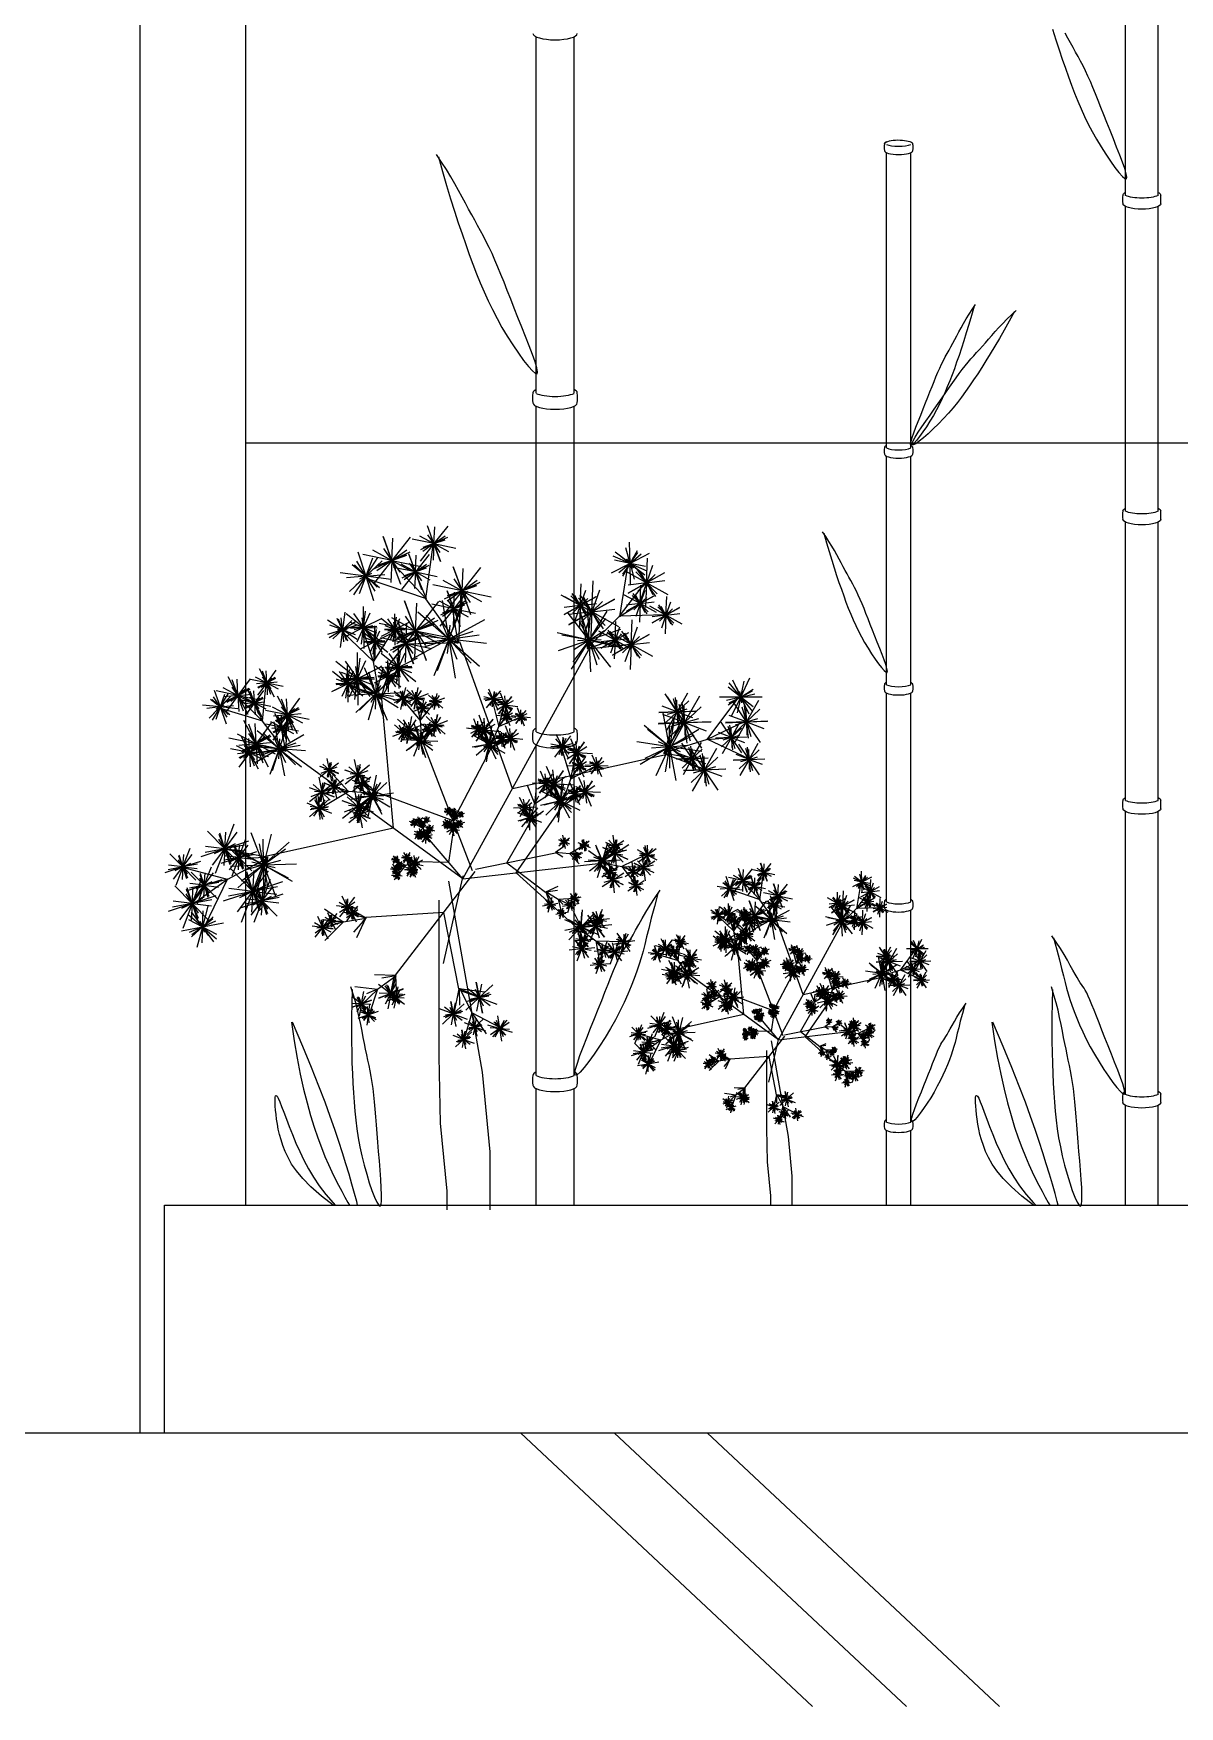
# Model space of a CAD drawing. Header units: millimetres. Extents: x 1962 to 16777, y 1865 to 11386.
# Drawn here: x 5031 to 6442, y 5076 to 7136 of the extents above; entities that cross this region are included whole.
import ezdxf

# ---------------------------------------------------------------- set-up
doc = ezdxf.new("R2010")
doc.units = ezdxf.units.MM
for name, color, linetype in [('ele', 7, 'Continuous'), ('HA', 8, 'Continuous'), ('HATCH', 8, 'Continuous')]:
    doc.layers.add(name, color=color, linetype=linetype)

# ---------------------------------------------------------------- blocks, each defined once
blk = doc.blocks.new('3DLF-PT')
at = {"color": 94, "extrusion": (1, 0, 0)}
for p, q in [((0, 0), (-13, 40.1, -21.1)), ((0, 0), (13, 40.1, 21.1)), ((0, 0), (-34.1, 24.8, 21.1)), ((0, 0), (34.1, 24.8, -21.1)), ((0, 0), (-34.1, -24.8, 21.1)), ((0, 0), (-13, -40.1, -21.1)), ((0, 0, 47.1), (0, 0)), ((0, 0), (34.1, -24.8, -21.1)), ((0, 0), (13, -40.1, 21.1)), ((0, 0), (0, 0, -47.1))]:
    blk.add_line(p, q, dxfattribs=at)
at = {"color": 94, "extrusion": (-0.258819, -0.965926, -1.7751e-16)}
for p, q in [((-42.1, 0, -21.1), (0, 0)), ((0, 0), (42.2, 0, 21.1))]:
    blk.add_line(p, q, dxfattribs=at)
blk = doc.blocks.new('3DLFS-PT')
at = {"xscale": 0.027777777777778, "yscale": 0.027777777777778, "zscale": 0.027777777777778}
blk.add_blockref('3DLF-PT', (0, 0), dxfattribs=at)
at = {"extrusion": (-0.594526, -0.148632, 0.79022), "xscale": 0.0208333333333335, "yscale": 0.0208333333333335, "zscale": 0.0208333333333335, "rotation": 200.2679952148927}
blk.add_blockref('3DLF-PT', (0, 0), dxfattribs=at)
blk = doc.blocks.new('3DLFS2-PT')
at = {"color": 33, "extrusion": (0, 1, -1.83772e-16)}
for p, q in [((9.37, 2.29, -0.15), (14.26, 10.54, -1.56)), ((0.08, -0.18, -0.06), (5.24, 7.08, -9.24)), ((0.06, -0.33, -0.04), (4.42, 3.68, -1.12)), ((9.36, 2.3, -0.17), (18.25, 3.65, -6.35)), ((0.08, -0.43, -0.06), (9.36, 2.29, -0.15)), ((0.09, -0.3, -0.08), (7.3, -3.52, -6))]:
    blk.add_line(p, q, dxfattribs=at)
at = {"color": 33, "extrusion": (0.681508, 0.548053, -0.484958)}
for p, q in [((9.26, 2.32, -0.01), (13.68, 4.79, 5.81)), ((0.01, -0.2, 0.09), (7.15, -6.17, 5.16))]:
    blk.add_line(p, q, dxfattribs=at)
at = {"color": 33, "extrusion": (0.818019, 0.551114, 0.164675)}
blk.add_line((9.27, 2.37, -0.17), (19.81, -1.38, 1.33), dxfattribs=at)
at = {"color": 33, "extrusion": (0.653029, 0.598009, -0.464692)}
blk.add_line((0.08, -0.31, 0.06), (1.81, -0.85, 8.45), dxfattribs=at)
at = {"extrusion": (0, 1, -1.83772e-16), "rotation": 215.4354665331747}
for p, xscale, yscale, zscale in [((-14.26, -1.56, 10.79), 3, 3, 3), ((-5.24, -9.24, 7.33), 4, 4, 4), ((-4.42, -1.12, 3.93), 3, 3, 3), ((-13.76, 5.75, 4.86), 3, 3, 3), ((-18.25, -6.35, 3.9), 4, 4, 4), ((-7.3, -6, -3.27), 5, 5, 5), ((-7.3, 5.06, -6.05), 3.5, 3.5, 3.5)]:
    blk.add_blockref('3DLFS-PT', p, dxfattribs=dict(at, xscale=xscale, yscale=yscale, zscale=zscale))
at = {"extrusion": (0.653029, 0.598009, -0.464692), "xscale": 6, "yscale": 6, "zscale": 6, "rotation": 203.0517037809016}
blk.add_blockref('3DLFS-PT', (-1.84, 7.83, -3.25), dxfattribs=at)
at = {"extrusion": (0.818019, 0.551114, 0.164675), "xscale": 3.5, "yscale": 3.5, "zscale": 3.5, "rotation": 173.6692506792642}
blk.add_blockref('3DLFS-PT', (-12.21, -1.27, 16.1), dxfattribs=at)
blk = doc.blocks.new('3DBR-PT')
at = {"color": 33}
for p, q in [((21.75, -0.04, 7.1), (43.53, 24.69, 19.68)), ((0, 0, -0.5), (55.26, -0.09, 18.82)), ((21.75, -0.04, 7.1), (43.53, -24.76, 19.68))]:
    blk.add_line(p, q, dxfattribs=at)
at = {"rotation": 27.21965119293506}
blk.add_blockref('3DLFS2-PT', (43.53, 24.69, 19.68), dxfattribs=at)
blk.add_blockref('3DLFS2-PT', (55.26, -0.09, 18.82))
at = {"xscale": 1.2, "yscale": 1.2, "zscale": 1.2, "rotation": 279.3470071583325}
blk.add_blockref('3DLFS2-PT', (43.53, -24.76, 19.68), dxfattribs=at)
blk = doc.blocks.new('3DBR2-PT')
at = {"color": 33}
for p, q in [((10.88, -0.02, 3.55), (21.76, 12.34, 9.84)), ((0, 0, -0.25), (27.63, -0.05, 9.41)), ((10.88, -0.02, 3.55), (21.76, -12.38, 9.84))]:
    blk.add_line(p, q, dxfattribs=at)
for p, xscale, yscale, zscale, rotation in [((21.76, 12.34, 9.84), 0.5, 0.5, 0.5, 27.21965119293506), ((21.76, -12.38, 9.84), 0.6, 0.6, 0.6, 279.3470071583325)]:
    blk.add_blockref('3DLFS2-PT', p, dxfattribs=dict(xscale=xscale, yscale=yscale, zscale=zscale, rotation=rotation))
at = {"xscale": 0.5, "yscale": 0.5, "zscale": 0.5}
blk.add_blockref('3DLFS2-PT', (27.63, -0.05, 9.41), dxfattribs=at)

msp = doc.modelspace()

# ---------------------------------------------------------------- hatches: boundary and pattern name
at = {"layer": 'ele'}
h = msp.add_hatch(dxfattribs=at)
h.set_pattern_fill('LINE', color=9, scale=2500, angle=90, style=0)
h.set_pattern_definition([(90, (512974.33, -1261.98), (312.5, 2e-14), [])])
h.paths.add_polyline_path([(3692, 9763.2), (5292, 9763.2), (5292, 5693.2), (5192, 5693.2), (5192, 5413.2), (3912, 5413.2), (3912, 5863.2), (3692, 5863.2), (3692, 6703.2)])

# ---------------------------------------------------------------- linework, layer by layer
at = {"color": 33}
for p, q in [((6375.6, 6936.3), (6375.6, 7421.1)), ((6415.6, 6936.3), (6415.6, 7421.1)), ((5649.7, 6692.8), (5649.7, 7131.8)), ((5696.5, 6692.8), (5696.5, 7131.8)), ((6081.1, 6625.5), (6081.1, 6989.1)), ((6111.1, 6625.5), (6111.1, 6989.1)), ((6375.6, 6547.6), (6375.6, 6922.8)), ((6415.6, 6547.6), (6415.6, 6922.8)), ((5649.7, 6275.9), (5649.7, 6677)), ((5696.5, 6275.9), (5696.5, 6677)), ((6081.1, 6334), (6081.1, 6615.4)), ((6111.1, 6334), (6111.1, 6615.4)), ((6375.6, 6191.3), (6375.6, 6534)), ((6415.6, 6191.3), (6415.6, 6534)), ((6081.1, 6066.7), (6081.1, 6323.8)), ((6111.1, 6066.7), (6111.1, 6323.8)), ((5649.7, 5852.8), (5649.7, 6260.1)), ((5696.5, 5852.8), (5696.5, 6260.1)), ((5613.7, 6114.9, 548.9), (5643.7, 6166.9, 571.8)), ((6375.6, 5829.6), (6375.6, 6177.7)), ((6415.6, 5829.6), (6415.6, 6177.7)), ((5574.9, 6107, 535), (5673.5, 6127.1, 570.2)), ((5574.2, 6104.1, 388.9), (5476.2, 5976.4, 445.1)), ((5559.6, 6098.9, -131.6), (5535.2, 5990.7)), ((5613.7, 6114.9, 548.9), (5661.5, 6078.6, 571.8)), ((6081.1, 5795.5), (6081.1, 6056.6)), ((6111.1, 5795.5), (6111.1, 6056.6)), ((5535.6, 6053.8, 411), (5439.9, 6047.5, 447.6)), ((5535.6, 6053.8, 411), (5554, 5959.6, 447.6)), ((5975.2, 5906.9, 274.4), (5990.2, 5932.9, 285.9)), ((5955.8, 5903, 267.5), (6005.1, 5913, 285.1)), ((5955.4, 5901.5, 194.4), (5906.5, 5837.7, 222.6)), ((5948.2, 5898.9, -65.8), (5936, 5844.8)), ((5975.2, 5906.9, 274.4), (5999.1, 5888.8, 285.9)), ((5936.2, 5876.4, 205.5), (5888.3, 5873.2, 223.8)), ((5936.2, 5876.4, 205.5), (5945.3, 5829.3, 223.8)), ((5649.7, 5693.2), (5649.7, 5836.9)), ((5696.5, 5693.2), (5696.5, 5836.9)), ((6375.6, 5693.2), (6375.6, 5816)), ((6415.6, 5693.2), (6415.6, 5816)), ((6081.1, 5693.2), (6081.1, 5785.3)), ((6111.1, 5693.2), (6111.1, 5785.3))]:
    msp.add_line(p, q, dxfattribs=at)
at = {"color": 33, "extrusion": (0.521365, 0.837294, 0.164675)}
for p, q in [((5648.1, 6187.3, 571.4), (5639.1, 6210, 574.7)), ((5992.4, 5943.1, 285.7), (5987.9, 5954.5, 287.3))]:
    msp.add_line(p, q, dxfattribs=at)
at = {"color": 33, "extrusion": (0.999354, 0.035932, -1.83772e-16)}
for p, q in [((5648, 6187.5, 571.4), (5650.2, 6207, 557.9)), ((5643, 6167.1, 571.6), (5635.4, 6182.6, 558.7)), ((5642.7, 6167, 571.7), (5647.9, 6187.5, 571.5)), ((5647.9, 6187.5, 571.5), (5665.6, 6198.9, 568.4)), ((5642.9, 6167, 571.7), (5651.4, 6176.8, 569.3)), ((5643.3, 6167.1, 571.7), (5658.7, 6178.9, 551.6)), ((5992.3, 5943.2, 285.7), (5993.4, 5953, 278.9)), ((5989.8, 5933, 285.8), (5986.1, 5940.7, 279.3)), ((5989.7, 5933, 285.8), (5992.3, 5943.2, 285.7)), ((5989.8, 5933, 285.9), (5994, 5937.9, 284.7)), ((5990, 5933, 285.8), (5997.7, 5938.9, 275.8)), ((5992.3, 5943.2, 285.7), (6001.1, 5948.9, 284.2))]:
    msp.add_line(p, q, dxfattribs=at)
at = {"color": 33, "extrusion": (0.523211, 0.700761, -0.484958)}
for p, q in [((5643.2, 6166.9, 572), (5629.6, 6182, 583.1)), ((5648, 6187.3, 571.8), (5653.1, 6197.1, 584.5)), ((5990, 5932.9, 286), (5983.2, 5940.5, 291.5)), ((5992.4, 5943.1, 285.9), (5994.9, 5948, 292.2))]:
    msp.add_line(p, q, dxfattribs=at)
at = {"color": 33, "extrusion": (0.574158, 0.674095, -0.464692)}
for p, q in [((5643, 6167, 571.9), (5641.7, 6170.8, 590.2)), ((5989.8, 5933, 286), (5989.2, 5934.8, 295.1))]:
    msp.add_line(p, q, dxfattribs=at)
at = {"color": 33, "extrusion": (0.197763, -0.98025, -1.83772e-16)}
for p, q in [((5673.5, 6127.7, 570.1), (5685.2, 6136, 559.3)), ((5673.5, 6127.9, 570.1), (5691, 6126.4, 569.9)), ((5673.5, 6127.7, 570.1), (5682.7, 6122.1, 568.2)), ((5691, 6126.4, 569.9), (5707.4, 6127.2, 558.6)), ((5691, 6126.4, 569.9), (5702.7, 6113.4, 567.4)), ((6005.1, 5913.3, 285), (6011, 5917.5, 279.6)), ((6005.1, 5913.4, 285.1), (6013.8, 5912.7, 285)), ((6005.1, 5913.3, 285.1), (6009.7, 5910.5, 284.1)), ((6013.9, 5912.6, 284.9), (6022, 5913, 279.3)), ((6013.9, 5912.7, 285), (6019.7, 5906.2, 283.7))]:
    msp.add_line(p, q, dxfattribs=at)
at = {"color": 33, "extrusion": (0.758396, -0.457053, -0.464692)}
for p, q in [((5673.5, 6127.7, 570.3), (5676.4, 6129.3, 585.6)), ((6005.1, 5913.3, 285.2), (6006.5, 5914.1, 292.8))]:
    msp.add_line(p, q, dxfattribs=at)
at = {"color": 33, "extrusion": (0.910853, -0.378455, 0.164675)}
for p, q in [((5690.9, 6126.2, 569.9), (5708.3, 6136.7, 572.6)), ((6013.8, 5912.6, 284.9), (6022.5, 5917.8, 286.3))]:
    msp.add_line(p, q, dxfattribs=at)
at = {"color": 33, "extrusion": (0.506368, -0.713027, -0.484958)}
for p, q in [((5661.6, 6079, 571.9), (5677.1, 6085.9, 581.2)), ((5676.5, 6070, 571.8), (5683.1, 6063.5, 582.4)), ((5999.1, 5889, 286), (6006.9, 5892.4, 290.6)), ((6006.6, 5884.5, 285.9), (6009.9, 5881.2, 291.2))]:
    msp.add_line(p, q, dxfattribs=at)
at = {"color": 33, "extrusion": (-0.272506, -0.962154, -1.83772e-16)}
for p, q in [((5661.7, 6078.9, 571.7), (5667.1, 6063.6, 555)), ((5661.8, 6079.1, 571.6), (5676, 6081.2, 560.9)), ((5661.8, 6079.4, 571.7), (5676.7, 6070, 571.5)), ((5661.8, 6079.2, 571.7), (5667.4, 6070, 569.7)), ((5676.7, 6070, 571.5), (5691.6, 6063.2, 560.2)), ((5676.8, 6070, 571.5), (5681.2, 6053.1, 568.9)), ((5999.2, 5889, 285.8), (6006.3, 5890.1, 280.4)), ((5999.2, 5889.1, 285.9), (6002, 5884.5, 284.9)), ((5999.2, 5888.9, 285.8), (6001.9, 5881.3, 277.5)), ((5999.3, 5889.1, 285.8), (6006.7, 5884.5, 285.8)), ((6006.7, 5884.5, 285.7), (6014.2, 5881.1, 280.1)), ((6006.7, 5884.5, 285.8), (6009, 5876, 284.5))]:
    msp.add_line(p, q, dxfattribs=at)
at = {"color": 33, "extrusion": (0.465353, -0.753331, -0.464692)}
for p, q in [((5661.8, 6079.2, 571.9), (5665.1, 6079.2, 587.2)), ((5999.2, 5889, 285.9), (6000.9, 5889.1, 293.6))]:
    msp.add_line(p, q, dxfattribs=at)
at = {"color": 33, "extrusion": (-0.425567, 0.904927, -1.83772e-16)}
for p, q in [((5412.3, 6041.9, 447.2), (5389.2, 6057.6, 443.1)), ((5439.9, 6046.9, 447.5), (5417.3, 6059.7, 420.7)), ((5412.4, 6042, 447.1), (5387.2, 6034.5, 429.1)), ((5440.2, 6046.3, 447.5), (5412.4, 6041.9, 447.2)), ((5440.1, 6046.5, 447.5), (5423.7, 6051.7, 444.4)), ((5440, 6046.6, 447.4), (5425, 6029.2, 430.2)), ((5874.5, 5870.4, 223.6), (5862.9, 5878.3, 221.6)), ((5888.4, 5872.6, 223.7), (5874.5, 5870.4, 223.6)), ((5888.3, 5872.9, 223.7), (5877, 5879.3, 210.4)), ((5888.4, 5872.7, 223.8), (5880.2, 5875.3, 222.2)), ((5888.4, 5872.8, 223.7), (5880.8, 5864.1, 215.1)), ((5874.5, 5870.4, 223.6), (5862, 5866.7, 214.6))]:
    msp.add_line(p, q, dxfattribs=at)
at = {"color": 33, "extrusion": (0.636879, -0.753172, 0.164675)}
for p, q in [((5676.5, 6069.9, 571.5), (5696.9, 6071.2, 574.2)), ((6006.6, 5884.4, 285.7), (6016.8, 5885.1, 287.1))]:
    msp.add_line(p, q, dxfattribs=at)
at = {"color": 33, "extrusion": (-0.974784, 0.150596, 0.164675)}
for p, q in [((5412.5, 6042.3, 447.1), (5389.4, 6019.3, 451.5)), ((5874.6, 5870.6, 223.6), (5863, 5859.1, 225.8))]:
    msp.add_line(p, q, dxfattribs=at)
at = {"color": 33, "extrusion": (-0.849949, 0.205921, -0.484958)}
for p, q in [((5412.6, 6042.1, 447.6), (5397.9, 6043.2, 464.6)), ((5440.1, 6046.9, 447.9), (5428.7, 6022.4, 462.7)), ((5874.6, 5870.5, 223.8), (5867.3, 5871, 232.3)), ((5888.4, 5872.9, 223.9), (5882.7, 5860.6, 231.3))]:
    msp.add_line(p, q, dxfattribs=at)
at = {"color": 33, "extrusion": (-0.845436, 0.263247, -0.464692)}
for p, q in [((5440, 6046.6, 447.8), (5436.2, 6043, 472.2)), ((5888.4, 5872.7, 223.9), (5886.4, 5871, 236.1))]:
    msp.add_line(p, q, dxfattribs=at)
at = {"color": 33, "extrusion": (-0.792356, 0.610059, -1.83772e-16)}
for p, q in [((5476.5, 5975.9, 445), (5450.6, 5976.9, 418.2)), ((5477.1, 5975.4, 445), (5454.3, 5958.9, 444.7)), ((5476.9, 5975.6, 445), (5459.9, 5972.7, 441.9)), ((5476.8, 5975.7, 444.9), (5471.4, 5953.3, 427.7)), ((5454.3, 5958.8, 444.7), (5426.5, 5962.2, 440.6)), ((5454.3, 5958.9, 444.6), (5435.4, 5940.7, 426.6)), ((5895.5, 5828.9, 222.3), (5881.6, 5830.6, 220.3)), ((5906.6, 5837.4, 222.5), (5893.6, 5837.9, 209.1)), ((5906.9, 5837.2, 222.5), (5895.5, 5828.9, 222.3)), ((5906.8, 5837.3, 222.5), (5898.3, 5835.8, 220.9)), ((5906.7, 5837.3, 222.4), (5904, 5826.1, 213.8)), ((5895.5, 5828.9, 222.3), (5886, 5819.8, 213.3))]:
    msp.add_line(p, q, dxfattribs=at)
at = {"color": 33, "extrusion": (-0.872222, -0.15261, -0.464692)}
for p, q in [((5476.8, 5975.6, 445.3), (5475, 5970.7, 469.7)), ((5906.7, 5837.3, 222.6), (5905.8, 5834.8, 234.9))]:
    msp.add_line(p, q, dxfattribs=at)
at = {"color": 33, "extrusion": (-0.850013, -0.205652, -0.484958)}
for p, q in [((5476.7, 5976, 445.4), (5477.8, 5948.9, 460.2)), ((5454.4, 5959.2, 445.1), (5440.9, 5953.3, 462.1)), ((5906.7, 5837.5, 222.7), (5907.2, 5823.9, 230.1)), ((5895.5, 5829, 222.6), (5888.8, 5826.1, 231))]:
    msp.add_line(p, q, dxfattribs=at)
at = {"color": 33, "extrusion": (-0.935719, -0.31195, 0.164675)}
for p, q in [((5454.3, 5959.2, 444.6), (5444.2, 5928.2, 449)), ((5895.5, 5829.1, 222.3), (5890.4, 5813.6, 224.5))]:
    msp.add_line(p, q, dxfattribs=at)
at = {"color": 33, "extrusion": (-0.730649, -0.682754, -1.83772e-16)}
for p, q in [((5554.6, 5959.8, 447.4), (5548.4, 5929.4, 415.4)), ((5555, 5960.3, 447.5), (5555.2, 5939.6, 443.7)), ((5555, 5960.1, 447.4), (5580.4, 5949.4, 426.7)), ((5555.3, 5960.4, 447.4), (5570.5, 5930.3, 447.1)), ((5570.5, 5930.2, 447.1), (5561.1, 5898, 442.2)), ((5570.5, 5930.2, 447), (5588.2, 5904.3, 425.4)), ((5945.7, 5829.4, 223.7), (5942.5, 5814.1, 207.7)), ((5945.8, 5829.6, 223.8), (5945.9, 5819.2, 221.9)), ((5945.8, 5829.5, 223.7), (5958.5, 5824.2, 213.3)), ((5946, 5829.7, 223.7), (5953.6, 5814.6, 223.6)), ((5953.6, 5814.6, 223.6), (5948.9, 5798.5, 221.1)), ((5953.6, 5814.6, 223.5), (5962.5, 5801.6, 212.7))]:
    msp.add_line(p, q, dxfattribs=at)
at = {"color": 33, "extrusion": (0.064868, -0.872128, -0.484958)}
for p, q in [((5554.5, 5960.1, 447.9), (5586.8, 5956.1, 465.7)), ((5570.2, 5930.4, 447.6), (5574.4, 5913.3, 467.9)), ((5945.6, 5829.5, 224), (5961.8, 5827.5, 232.8)), ((5953.4, 5814.7, 223.8), (5955.5, 5806.1, 234))]:
    msp.add_line(p, q, dxfattribs=at)
at = {"color": 33, "extrusion": (0.155835, -0.97396, 0.164675)}
for p, q in [((5570.1, 5930.3, 447), (5604.8, 5912.3, 452.3)), ((5953.4, 5814.6, 223.5), (5970.7, 5805.6, 226.1))]:
    msp.add_line(p, q, dxfattribs=at)
at = {"color": 33}
for points in [[(5541.7, 6092.1), (5583.2, 5857.1), (5592.9, 5758.8), (5592.9, 5687.4)], [(5529.9, 6068.6), (5530, 5876.4), (5531.6, 5794.2), (5539.7, 5710.4), (5539.7, 5687.4)], [(5939.2, 5895.5), (5960, 5778), (5964.8, 5728.8), (5964.8, 5693.2)], [(5933.3, 5883.8), (5933.3, 5787.7), (5934.2, 5746.6), (5938.2, 5704.7), (5938.2, 5693.2)]]:
    msp.add_lwpolyline(points, dxfattribs=at)
for centre, radius, start, end in [((6116.3, 6995.7), 37.9, 173.9853, 186.0147), ((6116.3, 6995.7), 37.9, 173.9853, 186.0147), ((6076, 6995.7), 37.9, 353.9853, 6.0147), ((6076, 6995.7), 37.9, 353.9853, 6.0147), ((6422.4, 6931.5), 50.5, 173.9853, 186.0147), ((6368.7, 6931.5), 50.5, 353.9853, 6.0147), ((5704.5, 6687.2), 59.1, 173.9853, 186.0147), ((5641.6, 6687.2), 59.1, 353.9853, 6.0147), ((6116.3, 6621.9), 37.9, 173.9853, 186.0147), ((6076, 6621.9), 37.9, 353.9853, 6.0147), ((6422.4, 6542.7), 50.5, 173.9853, 186.0147), ((6368.7, 6542.7), 50.5, 353.9853, 6.0147), ((6116.3, 6330.4), 37.9, 173.9853, 186.0147), ((6076, 6330.4), 37.9, 353.9853, 6.0147), ((5704.5, 6270.3), 59.1, 173.9853, 186.0147), ((5641.6, 6270.3), 59.1, 353.9853, 6.0147), ((6422.4, 6186.5), 50.5, 173.9853, 186.0147), ((6368.7, 6186.5), 50.5, 353.9853, 6.0147), ((6116.3, 6063.1), 37.9, 173.9853, 186.0147), ((6076, 6063.1), 37.9, 353.9853, 6.0147), ((5704.5, 5847.1), 59.1, 173.9853, 186.0147), ((5641.6, 5847.1), 59.1, 353.9853, 6.0147), ((6422.4, 5824.8), 50.5, 173.9853, 186.0147), ((6368.7, 5824.8), 50.5, 353.9853, 6.0147), ((6116.3, 5791.9), 37.9, 173.9853, 186.0147), ((6076, 5791.9), 37.9, 353.9853, 6.0147)]:
    msp.add_arc(centre, radius, start, end, dxfattribs=at)
for centre, major_axis, start_param, end_param in [((5673.1, 7135.8), (27.3, 0), 3.141593, 6.283185), ((6096.1, 6999.7), (17.5, 0), 2.600493, 3.141593), ((6096.1, 6999.7), (17.5, 0), 2.600493, 3.141593), ((6096.1, 6991.7), (17.5, 0), 3.141593, 6.283185), ((6096.1, 6991.7), (17.5, 0), 3.141593, 6.283185), ((6096.1, 7001.9), (-17.5, 0), 0.5411, 2.600493), ((6096.1, 7001.9), (-17.5, 0), 0.5411, 2.600493), ((6096.1, 6999.7), (-17.5, 0), 3.141593, 3.682692), ((6096.1, 6999.7), (-17.5, 0), 3.141593, 3.682692), ((5673.1, 6693.4), (27.3, 0), 2.600493, 3.141593), ((5673.1, 6693.4), (-27.3, 0), 3.141593, 3.682692), ((5673.1, 6681), (27.3, 0), 3.141593, 6.283185), ((5673.1, 6696.8), (-27.3, 0), 0.5411, 2.600493), ((6096.1, 6625.9), (17.5, 0), 2.600493, 3.141593), ((6096.1, 6618), (17.5, 0), 3.141593, 6.283185), ((6096.1, 6628.1), (-17.5, 0), 0.5411, 2.600493), ((6096.1, 6625.9), (-17.5, 0), 3.141593, 3.682692), ((6096.1, 6334.3), (17.5, 0), 2.600493, 3.141593), ((6096.1, 6326.4), (17.5, 0), 3.141593, 6.283185), ((6096.1, 6336.5), (-17.5, 0), 0.5411, 2.600493), ((6096.1, 6334.3), (-17.5, 0), 3.141593, 3.682692), ((5673.1, 6276.5), (27.3, 0), 2.600493, 3.141593), ((5673.1, 6264.1), (27.3, 0), 3.141593, 6.283185), ((5673.1, 6280), (-27.3, 0), 0.5411, 2.600493), ((5673.1, 6276.5), (-27.3, 0), 3.141593, 3.682692), ((6096.1, 6067.1), (17.5, 0), 2.600493, 3.141593), ((6096.1, 6059.2), (17.5, 0), 3.141593, 6.283185), ((6096.1, 6069.3), (-17.5, 0), 0.5411, 2.600493), ((6096.1, 6067.1), (-17.5, 0), 3.141593, 3.682692), ((5673.1, 5853.3), (-27.3, 0), 5.742086, 6.283185), ((5673.1, 5856.8), (-27.3, 0), 0.5411, 2.600493), ((5673.1, 5853.3), (-27.3, 0), 9.424778, 9.965877), ((5673.1, 5840.9), (27.3, 0), 3.141593, 6.283185), ((6096.1, 5795.8), (-17.5, 0), 5.742086, 6.283185), ((6096.1, 5798.1), (-17.5, 0), 0.5411, 2.600493), ((6096.1, 5795.8), (-17.5, 0), 9.424778, 9.965877), ((6096.1, 5787.9), (17.5, 0), 3.141593, 6.283185)]:
    msp.add_ellipse(centre, major_axis=major_axis, ratio=0.285714, start_param=start_param, end_param=end_param, dxfattribs=at)
at = {"color": 33, "extrusion": (0, 0, -1)}
for centre, major_axis, start_param, end_param in [((6096.1, 6999.7), (-17.5, 0), 0.5411, 3.141593), ((6096.1, 6999.7), (17.5, 0), 3.141593, 3.682692), ((6395.6, 6936.8), (23.3, 0), 3.141593, 3.682692), ((6395.6, 6926.2), (-23.3, 0), 3.141593, 6.283185), ((6395.6, 6939.8), (23.3, 0), 0.5411, 2.600493), ((6395.6, 6936.8), (-23.3, 0), 2.600493, 3.141593), ((6395.6, 6548), (23.3, 0), 3.141593, 3.682692), ((6395.6, 6548), (-23.3, 0), 2.600493, 3.141593), ((6395.6, 6537.5), (-23.3, 0), 3.141593, 6.283185), ((6395.6, 6551), (23.3, 0), 0.5411, 2.600493), ((6395.6, 6191.8), (23.3, 0), 3.141593, 3.682692), ((6395.6, 6181.2), (-23.3, 0), 3.141593, 6.283185), ((6395.6, 6194.7), (23.3, 0), 0.5411, 2.600493), ((6395.6, 6191.8), (-23.3, 0), 2.600493, 3.141593), ((6395.6, 5830.1), (23.3, 0), 9.424778, 9.965877), ((6395.6, 5833), (23.3, 0), 0.5411, 2.600493), ((6395.6, 5830.1), (23.3, 0), 5.742086, 6.283185), ((6395.6, 5819.5), (-23.3, 0), 3.141593, 6.283185)]:
    msp.add_ellipse(centre, major_axis=major_axis, ratio=0.285714, start_param=start_param, end_param=end_param, dxfattribs=at)
at = {"layer": 'ele', "color": 9}
for p, q in [((5292, 9447.3), (5292, 5693.2)), ((3912, 5413.2), (16377, 5413.2))]:
    msp.add_line(p, q, dxfattribs=at)
at = {"layer": 'ele', "color": 8}
msp.add_line((5292, 6631.7), (8362, 6631.7), dxfattribs=at)
at = {"layer": 'ele', "color": 3}
for p, q in [((5192, 5693.2), (8362, 5693.2)), ((5192, 5413.2), (5192, 5693.2))]:
    msp.add_line(p, q, dxfattribs=at)
at = {"layer": 'HA', "color": 94}
for points in [[(6285.6, 7141.1), (6289.7, 7128.1), (6293.7, 7115.8), (6297.6, 7104.1), (6301.5, 7093), (6305.3, 7082.4), (6309.1, 7072.1), (6312.9, 7062.2), (6316.8, 7052.5), (6320.9, 7043), (6325.1, 7033.6), (6329.6, 7024.3), (6334.5, 7015.1), (6339.7, 7005.7), (6345.4, 6996.3), (6351.2, 6987.2), (6357, 6978.6), (6362.5, 6971), (6367.5, 6964.6), (6371.7, 6959.9), (6374.8, 6957.1), (6376.8, 6956.7), (6377.3, 6958.8), (6376.5, 6963.1), (6374.6, 6969.4), (6371.8, 6977.3), (6368.4, 6986.2), (6364.6, 6996), (6360.6, 7006.1), (6356.5, 7016.2), (6352.6, 7026.1), (6348.9, 7035.5), (6345.3, 7044.6), (6341.9, 7053.2), (6338.6, 7061.4), (6335.4, 7069.2), (6332.3, 7076.5), (6329.2, 7083.4), (6326.2, 7089.8), (6323.2, 7095.9), (6320.2, 7101.7), (6317.1, 7107.3), (6314.1, 7112.9), (6311, 7118.4), (6307.8, 7124.1), (6304.5, 7130.1), (6301.2, 7136.3)], [(5529.4, 6984), (5534.6, 6965.7), (5539.5, 6948.5), (5544.4, 6932.4), (5549.2, 6917.1), (5553.9, 6902.8), (5558.5, 6889.1), (5563, 6876.1), (5567.5, 6863.7), (5571.9, 6851.7), (5576.4, 6840.1), (5580.9, 6828.7), (5585.7, 6817.6), (5590.7, 6806.7), (5595.9, 6795.8), (5601.6, 6784.9), (5607.7, 6774), (5614.3, 6763), (5621.1, 6752.3), (5627.9, 6742.3), (5634.4, 6733.3), (5640.2, 6725.9), (5645.1, 6720.4), (5648.8, 6717.1), (5651.1, 6716.6), (5651.6, 6719), (5650.7, 6724.2), (5648.5, 6731.5), (5645.3, 6740.7), (5641.3, 6751.2), (5636.8, 6762.6), (5632.1, 6774.4), (5627.4, 6786.3), (5622.8, 6797.8), (5618.5, 6808.8), (5614.3, 6819.4), (5610.3, 6829.5), (5606.5, 6839.2), (5602.7, 6848.3), (5599.1, 6856.8), (5595.5, 6864.9), (5591.9, 6872.4), (5588.4, 6879.5), (5584.9, 6886.3), (5581.3, 6892.9), (5577.7, 6899.3), (5574.1, 6905.9), (5570.4, 6912.5), (5566.6, 6919.5), (5562.7, 6926.8), (5558.6, 6934.4), (5554.3, 6942.4), (5549.7, 6950.7), (5544.7, 6959.3), (5539.3, 6968.2), (5533.4, 6977.3), (5526.9, 6986.7)], [(6189.1, 6800.3), (6185.8, 6788.5), (6182.6, 6777.5), (6179.5, 6767.1), (6176.5, 6757.4), (6173.5, 6748.2), (6170.5, 6739.4), (6167.6, 6731.1), (6164.8, 6723.1), (6161.9, 6715.4), (6159, 6708), (6156.1, 6700.7), (6153.1, 6693.6), (6149.9, 6686.6), (6146.5, 6679.6), (6142.9, 6672.6), (6138.9, 6665.6), (6134.7, 6658.6), (6130.3, 6651.7), (6126, 6645.3), (6121.9, 6639.6), (6118.1, 6634.8), (6115, 6631.2), (6112.6, 6629.2), (6111.1, 6628.8), (6110.8, 6630.4), (6111.4, 6633.7), (6112.8, 6638.4), (6114.8, 6644.3), (6117.4, 6651), (6120.3, 6658.3), (6123.3, 6665.9), (6126.4, 6673.5), (6129.3, 6680.9), (6132.1, 6688), (6134.7, 6694.7), (6137.3, 6701.2), (6139.7, 6707.4), (6142.1, 6713.2), (6144.5, 6718.7), (6146.8, 6723.9), (6149.1, 6728.7), (6151.3, 6733.3), (6153.6, 6737.6), (6155.9, 6741.8), (6158.2, 6746), (6160.5, 6750.1), (6162.9, 6754.4), (6165.3, 6758.9), (6167.8, 6763.5), (6170.4, 6768.4), (6173.2, 6773.6), (6176.2, 6778.9), (6179.3, 6784.4), (6182.8, 6790.1), (6186.6, 6796), (6190.7, 6802)], [(6238.8, 6793.5), (6232.3, 6781.7), (6226.2, 6770.7), (6220.3, 6760.4), (6214.6, 6750.7), (6209, 6741.5), (6203.7, 6732.9), (6198.5, 6724.7), (6193.5, 6716.9), (6188.5, 6709.3), (6183.6, 6702), (6178.6, 6695), (6173.6, 6688.1), (6168.5, 6681.4), (6163.1, 6674.8), (6157.5, 6668.2), (6151.5, 6661.7), (6145.2, 6655.2), (6138.8, 6648.9), (6132.6, 6643.1), (6126.7, 6638), (6121.6, 6633.8), (6117.3, 6630.8), (6114.2, 6629.2), (6112.6, 6629.2), (6112.6, 6630.9), (6114, 6634.3), (6116.7, 6639), (6120.4, 6644.8), (6124.8, 6651.4), (6129.7, 6658.5), (6134.8, 6665.9), (6140, 6673.2), (6145, 6680.4), (6149.7, 6687.3), (6154.2, 6693.9), (6158.6, 6700.2), (6162.8, 6706.2), (6166.8, 6711.9), (6170.7, 6717.2), (6174.4, 6722.2), (6178.1, 6726.8), (6181.6, 6731.1), (6185.1, 6735.2), (6188.6, 6739.1), (6192.1, 6743), (6195.7, 6746.9), (6199.3, 6750.9), (6203, 6755), (6206.8, 6759.4), (6210.8, 6764), (6215.1, 6768.8), (6219.6, 6773.8), (6224.4, 6778.9), (6229.5, 6784.2), (6235, 6789.5), (6240.9, 6794.9)], [(6004.1, 6520.7), (6007.4, 6508.9), (6010.6, 6497.9), (6013.7, 6487.5), (6016.7, 6477.8), (6019.7, 6468.6), (6022.7, 6459.8), (6025.6, 6451.5), (6028.5, 6443.5), (6031.3, 6435.8), (6034.2, 6428.4), (6037.1, 6421.1), (6040.1, 6414), (6043.3, 6406.9), (6046.7, 6400), (6050.3, 6393), (6054.3, 6386), (6058.5, 6379), (6062.9, 6372.1), (6067.2, 6365.7), (6071.3, 6359.9), (6075.1, 6355.2), (6078.2, 6351.6), (6080.6, 6349.5), (6082.1, 6349.2), (6082.4, 6350.8), (6081.8, 6354.1), (6080.4, 6358.8), (6078.4, 6364.7), (6075.8, 6371.4), (6072.9, 6378.7), (6069.9, 6386.3), (6066.8, 6393.9), (6063.9, 6401.3), (6061.1, 6408.3), (6058.5, 6415.1), (6055.9, 6421.6), (6053.5, 6427.8), (6051.1, 6433.6), (6048.7, 6439.1), (6046.4, 6444.3), (6044.1, 6449.1), (6041.9, 6453.6), (6039.6, 6458), (6037.3, 6462.2), (6035, 6466.4), (6032.7, 6470.5), (6030.3, 6474.8), (6027.9, 6479.3), (6025.4, 6483.9), (6022.8, 6488.8), (6020, 6494), (6017.1, 6499.3), (6013.9, 6504.8), (6010.4, 6510.5), (6006.6, 6516.4), (6002.5, 6522.4)], [(5800.1, 6078.6), (5795.4, 6061.2), (5791.6, 6046.5), (5788.5, 6034.1), (5785.8, 6023.5), (5783.5, 6014.3), (5781.4, 6005.9), (5779.1, 5997.9), (5776.7, 5989.8), (5773.9, 5981.3), (5770.6, 5972.3), (5766.9, 5962.8), (5762.7, 5953), (5758.1, 5942.8), (5753, 5932.3), (5747.4, 5921.6), (5741.3, 5910.7), (5734.7, 5899.7), (5727.9, 5889), (5721.1, 5879), (5714.6, 5870), (5708.8, 5862.6), (5703.9, 5857), (5700.2, 5853.8), (5697.9, 5853.3), (5697.4, 5855.7), (5698.3, 5860.9), (5700.5, 5868.2), (5703.7, 5877.4), (5707.7, 5887.9), (5712.2, 5899.3), (5716.9, 5911.1), (5721.6, 5923), (5726.2, 5934.5), (5730.5, 5945.4), (5734.5, 5955.7), (5738.3, 5965.3), (5741.7, 5974.1), (5744.9, 5982), (5747.8, 5988.8), (5750.3, 5994.6), (5752.5, 5999.1), (5754.4, 6002.8), (5756.2, 6005.8), (5758, 6008.5), (5759.7, 6011), (5761.7, 6013.8), (5763.8, 6017), (5766.2, 6021), (5769.1, 6026), (5772.3, 6031.9), (5776.1, 6038.7), (5780.3, 6046.1), (5785, 6054.2), (5790.3, 6062.8), (5796.2, 6071.9), (5802.6, 6081.2)], [(6287, 6022.6), (6291, 6007.7), (6294.2, 5995.2), (6296.9, 5984.6), (6299.2, 5975.5), (6301.1, 5967.6), (6303, 5960.5), (6304.9, 5953.6), (6307, 5946.7), (6309.4, 5939.4), (6312.2, 5931.7), (6315.4, 5923.6), (6318.9, 5915.2), (6322.9, 5906.5), (6327.2, 5897.5), (6332, 5888.4), (6337.3, 5879.1), (6342.9, 5869.7), (6348.7, 5860.5), (6354.5, 5852), (6360, 5844.3), (6365, 5838), (6369.2, 5833.2), (6372.4, 5830.5), (6374.3, 5830), (6374.8, 5832.1), (6374, 5836.5), (6372.1, 5842.8), (6369.4, 5850.6), (6366, 5859.6), (6362.1, 5869.3), (6358.1, 5879.4), (6354, 5889.6), (6350.1, 5899.4), (6346.5, 5908.8), (6343, 5917.6), (6339.8, 5925.8), (6336.9, 5933.3), (6334.1, 5940), (6331.7, 5945.9), (6329.6, 5950.8), (6327.7, 5954.7), (6326, 5957.8), (6324.5, 5960.4), (6323, 5962.6), (6321.5, 5964.8), (6319.8, 5967.2), (6318, 5970), (6315.9, 5973.4), (6313.5, 5977.6), (6310.7, 5982.7), (6307.5, 5988.5), (6303.9, 5994.8), (6299.9, 6001.8), (6295.3, 6009.1), (6290.3, 6016.9), (6284.8, 6024.8)], [(5423.2, 5959), (5422.7, 5941.5), (5422.5, 5925.1), (5422.4, 5909.7), (5422.5, 5895.1), (5422.7, 5881.2), (5423, 5868.1), (5423.5, 5855.5), (5424.1, 5843.4), (5424.7, 5831.7), (5425.5, 5820.3), (5426.5, 5809.1), (5427.6, 5798.1), (5429, 5787.2), (5430.7, 5776.3), (5432.8, 5765.2), (5435.2, 5754), (5438, 5742.6), (5441.1, 5731.4), (5444.3, 5720.8), (5447.6, 5711.3), (5450.7, 5703.2), (5453.5, 5697), (5455.9, 5693.2), (5457.7, 5692.1), (5458.8, 5694.1), (5459.4, 5698.9), (5459.5, 5705.9), (5459.1, 5714.8), (5458.5, 5725), (5457.6, 5736.2), (5456.7, 5747.9), (5455.7, 5759.5), (5454.8, 5770.8), (5454, 5781.6), (5453.2, 5792), (5452.4, 5801.9), (5451.6, 5811.4), (5450.8, 5820.4), (5449.9, 5828.9), (5448.9, 5836.9), (5447.9, 5844.4), (5446.7, 5851.6), (5445.4, 5858.5), (5444.1, 5865.2), (5442.7, 5871.8), (5441.2, 5878.5), (5439.8, 5885.3), (5438.3, 5892.4), (5436.9, 5899.9), (5435.4, 5907.7), (5433.7, 5915.8), (5431.9, 5924.3), (5429.9, 5933.2), (5427.6, 5942.4), (5424.8, 5952), (5421.7, 5962)], [(6285.7, 5959), (6285.2, 5941.5), (6285, 5925.1), (6284.9, 5909.7), (6285, 5895.1), (6285.2, 5881.2), (6285.5, 5868.1), (6286, 5855.5), (6286.6, 5843.4), (6287.2, 5831.7), (6288, 5820.3), (6288.9, 5809.1), (6290.1, 5798.1), (6291.5, 5787.2), (6293.2, 5776.3), (6295.3, 5765.2), (6297.7, 5754), (6300.5, 5742.6), (6303.6, 5731.4), (6306.8, 5720.8), (6310, 5711.3), (6313.1, 5703.2), (6315.9, 5697), (6318.3, 5693.2), (6320.2, 5692.1), (6321.3, 5694.1), (6321.9, 5698.9), (6321.9, 5705.9), (6321.6, 5714.8), (6320.9, 5725), (6320.1, 5736.2), (6319.1, 5747.9), (6318.2, 5759.5), (6317.3, 5770.8), (6316.4, 5781.6), (6315.7, 5792), (6314.9, 5801.9), (6314.1, 5811.4), (6313.3, 5820.4), (6312.4, 5828.9), (6311.4, 5836.9), (6310.3, 5844.4), (6309.1, 5851.6), (6307.9, 5858.5), (6306.5, 5865.2), (6305.1, 5871.8), (6303.7, 5878.5), (6302.3, 5885.3), (6300.8, 5892.4), (6299.3, 5899.9), (6297.8, 5907.7), (6296.2, 5915.8), (6294.4, 5924.3), (6292.4, 5933.2), (6290, 5942.4), (6287.3, 5952), (6284.2, 5962)], [(6177.6, 5940.2), (6174.6, 5929.1), (6172.1, 5919.7), (6170.1, 5911.7), (6168.4, 5904.9), (6167, 5899), (6165.6, 5893.6), (6164.1, 5888.5), (6162.6, 5883.3), (6160.8, 5877.9), (6158.7, 5872.1), (6156.3, 5866), (6153.6, 5859.7), (6150.7, 5853.2), (6147.4, 5846.5), (6143.8, 5839.6), (6139.9, 5832.6), (6135.6, 5825.6), (6131.3, 5818.7), (6126.9, 5812.3), (6122.8, 5806.5), (6119.1, 5801.8), (6115.9, 5798.2), (6113.5, 5796.1), (6112.1, 5795.8), (6111.7, 5797.4), (6112.3, 5800.7), (6113.7, 5805.4), (6115.8, 5811.2), (6118.3, 5818), (6121.2, 5825.3), (6124.2, 5832.9), (6127.3, 5840.5), (6130.2, 5847.8), (6133, 5854.9), (6135.6, 5861.5), (6138, 5867.6), (6140.2, 5873.3), (6142.2, 5878.3), (6144, 5882.7), (6145.6, 5886.4), (6147.1, 5889.3), (6148.3, 5891.7), (6149.5, 5893.6), (6150.6, 5895.3), (6151.7, 5896.9), (6152.9, 5898.7), (6154.3, 5900.8), (6155.9, 5903.3), (6157.7, 5906.5), (6159.8, 5910.3), (6162.2, 5914.6), (6164.9, 5919.4), (6167.9, 5924.6), (6171.3, 5930.1), (6175.1, 5935.9), (6179.2, 5941.9)], [(5348.5, 5918.5), (5351.8, 5895.6), (5355.5, 5874.2), (5359.4, 5854.5), (5363.5, 5836.1), (5367.7, 5819.2), (5372.1, 5803.6), (5376.5, 5789.3), (5380.9, 5776.2), (5385.3, 5764.3), (5389.7, 5753.4), (5394, 5743.4), (5398.2, 5734.2), (5402.3, 5725.7), (5406.4, 5717.8), (5410.4, 5710.4), (5414.2, 5703.3), (5418, 5696.6), (5419.9, 5693.2)], [(5430, 5693.2), (5428.9, 5697.8), (5426.2, 5707.8), (5423, 5719), (5419.4, 5731.3), (5415.4, 5744.3), (5411.2, 5757.9), (5406.7, 5771.8), (5401.8, 5786.4), (5396.3, 5802.3), (5389.8, 5819.9), (5382.1, 5839.9), (5373.1, 5862.6), (5362.3, 5888.6), (5349.7, 5918.5)], [(6210.9, 5918.5), (6214.3, 5895.6), (6218, 5874.2), (6221.9, 5854.5), (6226, 5836.1), (6230.2, 5819.2), (6234.6, 5803.6), (6239, 5789.3), (6243.4, 5776.2), (6247.8, 5764.3), (6252.2, 5753.4), (6256.4, 5743.4), (6260.7, 5734.2), (6264.8, 5725.7), (6268.9, 5717.8), (6272.8, 5710.4), (6276.7, 5703.3), (6280.4, 5696.6), (6282.4, 5693.2)], [(6292.5, 5693.2), (6291.4, 5697.8), (6288.7, 5707.8), (6285.5, 5719), (6281.9, 5731.3), (6277.9, 5744.3), (6273.7, 5757.9), (6269.2, 5771.8), (6264.3, 5786.4), (6258.7, 5802.3), (6252.3, 5819.9), (6244.6, 5839.9), (6235.6, 5862.6), (6224.8, 5888.6), (6212.2, 5918.5)], [(5399.9, 5693.2), (5385.4, 5704.5), (5372.5, 5715.9), (5362.4, 5726.1), (5354.6, 5735.4), (5348.7, 5743.9), (5344.3, 5751.8), (5340.9, 5759.3), (5338, 5766.6), (5335.7, 5773.6), (5333.8, 5780.4), (5332.3, 5787), (5331.1, 5793.2), (5330.2, 5799.2), (5329.5, 5804.9), (5329, 5810.2), (5328.6, 5815.2), (5328.4, 5819.6), (5328.3, 5823.3), (5328.5, 5826.2), (5328.9, 5828), (5329.7, 5828.5), (5330.8, 5827.5), (5332.2, 5825), (5334.1, 5820.7), (5336.4, 5814.8), (5339.1, 5807.6), (5342.2, 5799.3), (5345.7, 5790.1), (5349.6, 5780.2), (5353.9, 5769.8), (5358.6, 5759.3), (5363.7, 5748.7), (5369.3, 5738.2), (5375.6, 5727.7), (5382.6, 5717.1), (5390.6, 5706.6), (5399.7, 5696.1), (5402.5, 5693.2)], [(6262.4, 5693.2), (6247.9, 5704.5), (6235, 5715.9), (6224.8, 5726.1), (6217.1, 5735.4), (6211.2, 5743.9), (6206.8, 5751.8), (6203.3, 5759.3), (6200.5, 5766.6), (6198.2, 5773.6), (6196.3, 5780.4), (6194.8, 5787), (6193.6, 5793.2), (6192.7, 5799.2), (6192, 5804.9), (6191.5, 5810.2), (6191.1, 5815.2), (6190.8, 5819.6), (6190.8, 5823.3), (6191, 5826.2), (6191.4, 5828), (6192.2, 5828.5), (6193.2, 5827.5), (6194.7, 5825), (6196.6, 5820.7), (6198.9, 5814.8), (6201.6, 5807.6), (6204.7, 5799.3), (6208.2, 5790.1), (6212.1, 5780.2), (6216.4, 5769.8), (6221.1, 5759.3), (6226.2, 5748.7), (6231.8, 5738.2), (6238, 5727.7), (6245.1, 5717.1), (6253.1, 5706.6), (6262.1, 5696.1), (6265, 5693.2)]]:
    msp.add_lwpolyline(points, dxfattribs=at)
at = {"layer": 'HATCH', "color": 9}
for p, q in [((5630.4, 5413.2), (5990, 5076)), ((5745.7, 5413.2), (6105.7, 5076)), ((5860.4, 5413.2), (6220.4, 5076))]:
    msp.add_line(p, q, dxfattribs=at)

# ---------------------------------------------------------------- block references
at = {"extrusion": (0, 0, -1)}
for name, p, xscale, yscale, zscale, rotation in [('3DBR-PT', (-5559.6, 6095.1, 604.9), 5.825524367692441, 5.825524367683101, -5.825524367681632, 118.8513738398247), ('3DBR-PT', (-5559.6, 6095.1, 975), 4.854603639714734, 4.854603639731067, -6.068254549668366, 36.21366141355652), ('3DBR-PT', (-5571.3, 6104.8, -44.4), 3.034127274810729, 3.034127274833736, -3.034127274834183, 68.98265428190474), ('3DBR2-PT', (-5559.6, 6095.1, 1114.6), 6.068254549622532, 6.068254549667472, -6.068254549668366, 173.5937964653034), ('3DBR2-PT', (-5559.6, 6095.1, 131.6), 2.427301819838268, 2.42730181987281, -2.427301819867347, 49.59379646591623), ('3DBR-PT', (-5948.1, 5897, 302.4), 2.91276218384622, 2.912762183841551, -2.912762183840816, 118.8513738398247), ('3DBR-PT', (-5948.1, 5897, 487.5), 2.427301819857367, 2.427301819865534, -3.034127274834183, 36.21366141355652), ('3DBR-PT', (-5954, 5901.9, -22.2), 1.517063637384488, 1.517063637416868, -1.517063637417092, 68.98265428395685), ('3DBR2-PT', (-5948.1, 5897, 557.3), 3.034127274811266, 3.034127274833736, -3.034127274834183, 173.5937964653034), ('3DBR2-PT', (-5948.1, 5897, 65.8), 1.213650909919134, 1.213650909936405, -1.213650909933673, 49.59379646591623)]:
    msp.add_blockref(name, p, dxfattribs=dict(at, xscale=xscale, yscale=yscale, zscale=zscale, rotation=rotation))
at = {"extrusion": (-0.999354, -0.035932, 2.05977e-16)}
for p, xscale, yscale, zscale, rotation in [((-5976.1, 558.7, -5854.5), 10.92285818939691, 10.92285818940307, -10.92285818941392, 215.4354665331977), ((-5721.8, 279.3, -6195.9), 5.461429094698406, 5.461429094701533, -5.461429094648716, 215.4354665331981)]:
    msp.add_blockref('3DLFS-PT', p, dxfattribs=dict(at, xscale=xscale, yscale=yscale, zscale=zscale, rotation=rotation))
at = {"extrusion": (-0.574158, -0.674095, 0.464692)}
for p, xscale, yscale, zscale, rotation in [((293.7, 4405.5, -7124.6), 13.10742982729874, 13.10742982725304, -13.10742982729671, 203.0517037809057), ((711.2, 4165.5, -7302.3), 6.553714913649305, 6.553714913643714, -6.553714913648991, 203.0517037809055)]:
    msp.add_blockref('3DLFS-PT', p, dxfattribs=dict(at, xscale=xscale, yscale=yscale, zscale=zscale, rotation=rotation))
at = {"extrusion": (-0.197763, 0.98025, 1.29754e-16)}
for p, xscale, yscale, zscale, rotation in [((-6786.4, 579.4, 4895.1), 6.371667277116296, 6.371667277151792, -6.371667277158254, 215.4354665334018), ((-7062.5, 289.7, 4614.2), 3.185833638558339, 3.185833638575896, -3.185833638568448, 215.4354665333994)]:
    msp.add_blockref('3DLFS-PT', p, dxfattribs=dict(at, xscale=xscale, yscale=yscale, zscale=zscale, rotation=rotation))
at = {"extrusion": (-0.910853, 0.378455, -0.164675)}
for p, xscale, yscale, zscale, rotation in [((-7857.2, 84.5, -2972.1), 6.371667277166628, 6.371667277145667, -6.371667277161176, 173.6692506793317), ((-7775.7, -259.5, -3293.5), 3.185833638583302, 3.185833638581671, -3.185833638527309, 173.669250679332)]:
    msp.add_blockref('3DLFS-PT', p, dxfattribs=dict(at, xscale=xscale, yscale=yscale, zscale=zscale, rotation=rotation))
at = {"extrusion": (-0.197763, 0.98025, 1.1705e-16)}
for p, xscale, yscale, zscale, rotation in [((-6798.2, 580.7, 4875.2), 5.461429094740218, 5.461429094701529, -5.461429094710139, 215.4354665328858), ((-7068.4, 290.3, 4604.2), 2.730714547323613, 2.730714547350765, -2.73071454735507, 215.4354665335801)]:
    msp.add_blockref('3DLFS-PT', p, dxfattribs=dict(at, xscale=xscale, yscale=yscale, zscale=zscale, rotation=rotation))
at = {"extrusion": (-0.636879, 0.753172, -0.164675)}
for p, xscale, yscale, zscale, rotation in [((-8270.3, 724, 849.1), 6.37166727719745, 6.371667277146616, -6.371667277092518, 173.6692506793826), ((-8394.3, 383.4, 552.8), 3.18583363855469, 3.185833638579632, -3.18583363858258, 173.6692506791847)]:
    msp.add_blockref('3DLFS-PT', p, dxfattribs=dict(at, xscale=xscale, yscale=yscale, zscale=zscale, rotation=rotation))
at = {"extrusion": (0.425567, -0.904927, 2.39325e-16)}
for p, xscale, yscale, zscale, rotation in [((7481.1, 420.7, -3178.9), 11.65104873534962, 11.65104873536327, -11.65104873534462, 215.4354665332225), ((7443.1, 429.1, -3168.9), 11.65104873534962, 11.65104873536327, -11.65104873534462, 215.4354665332225), ((7801.3, 214.6, -2814.6), 5.82552436767479, 5.825524367681633, -5.82552436769708, 215.4354665332227), ((7820.3, 210.4, -2819.6), 5.82552436767479, 5.825524367681633, -5.82552436769708, 215.4354665332227)]:
    msp.add_blockref('3DLFS-PT', p, dxfattribs=dict(at, xscale=xscale, yscale=yscale, zscale=zscale, rotation=rotation))
at = {"extrusion": (0.425567, -0.904927, 2.20799e-16)}
for p, xscale, yscale, zscale, rotation in [((7483.4, 444.4, -3169), 8.738286551563382, 8.73828655152245, -8.738286551485405, 215.4354665329839), ((7456.2, 464.4, -3171.7), 8.738286551563382, 8.73828655152245, -8.738286551485405, 215.4354665329839), ((7807.9, 232.2, -2816), 4.369143275781315, 4.369143275761225, -4.369143275768283, 215.4354665329873), ((7821.5, 222.2, -2814.7), 4.369143275781315, 4.369143275761225, -4.369143275768283, 215.4354665329873)]:
    msp.add_blockref('3DLFS-PT', p, dxfattribs=dict(at, xscale=xscale, yscale=yscale, zscale=zscale, rotation=rotation))
at = {"extrusion": (0.272506, 0.962154, 1.78188e-16)}
for p, xscale, yscale, zscale, rotation in [((-3800.3, 555, 7378), 7.281905459552505, 7.281905459602038, -7.281905459582639, 215.4354665334521), ((-3824, 560.2, 7384.3), 7.281905459552505, 7.281905459602038, -7.281905459582639, 215.4354665334521), ((-4172.1, 277.5, 7294), 3.64095272982189, 3.640952729801019, -3.640952729792232, 215.435466532941), ((-4183.9, 280.1, 7297.2), 3.64095272982189, 3.640952729801019, -3.640952729792232, 215.435466532941)]:
    msp.add_blockref('3DLFS-PT', p, dxfattribs=dict(at, xscale=xscale, yscale=yscale, zscale=zscale, rotation=rotation))
at = {"extrusion": (0.272506, 0.962154, 1.8004e-16)}
for p, xscale, yscale, zscale, rotation in [((-3816.7, 568.9, 7371.7), 5.461429094688904, 5.461429094701534, -5.461429094719878, 215.435466533269), ((-4180.3, 284.5, 7290.9), 2.73071454738999, 2.730714547350767, -2.730714547359939, 215.4354665325891)]:
    msp.add_blockref('3DLFS-PT', p, dxfattribs=dict(at, xscale=xscale, yscale=yscale, zscale=zscale, rotation=rotation))
at = {"extrusion": (0.792356, -0.610059, 1.55956e-16)}
for p, xscale, yscale, zscale, rotation in [((8023.1, 426.6, 681.8), 11.65104873534594, 11.65104873536326, -11.6510487353576, 215.4354665332353), ((8202.2, 213.3, 1113), 5.825524367701875, 5.825524367681632, -5.825524367679315, 215.435466533033)]:
    msp.add_blockref('3DLFS-PT', p, dxfattribs=dict(at, xscale=xscale, yscale=yscale, zscale=zscale, rotation=rotation))
at = {"extrusion": (0.792356, -0.610059, 1.1705e-16)}
for p, xscale, yscale, zscale, rotation in [((8055, 427.7, 702.7), 14.56381091925221, 14.56381091920409, -14.56381091925952, 215.43546653304), ((8218.2, 213.8, 1123.5), 7.281905459626689, 7.281905459602036, -7.281905459630239, 215.4354665330367)]:
    msp.add_blockref('3DLFS-PT', p, dxfattribs=dict(at, xscale=xscale, yscale=yscale, zscale=zscale, rotation=rotation))
at = {"extrusion": (0.792356, -0.610059, 1.67866e-16)}
for p, xscale, yscale, zscale, rotation in [((8055, 459.9, 710.8), 10.19466764343757, 10.19466764344286, -10.19466764340668, 215.4354665331958), ((8218.2, 229.9, 1127.5), 5.097333821748298, 5.097333821721432, -5.09733382170334, 215.4354665329597)]:
    msp.add_blockref('3DLFS-PT', p, dxfattribs=dict(at, xscale=xscale, yscale=yscale, zscale=zscale, rotation=rotation))
at = {"extrusion": (0.730649, 0.682754, 1.46693e-16)}
for p, xscale, yscale, zscale, rotation in [((536.9, 426.7, 8138.4), 17.47657310308053, 17.47657310304489, -17.47657310308287, 215.4354665330917), ((187.2, 213.3, 8329.6), 8.738286551507827, 8.738286551522446, -8.738286551542162, 215.4354665332431)]:
    msp.add_blockref('3DLFS-PT', p, dxfattribs=dict(at, xscale=xscale, yscale=yscale, zscale=zscale, rotation=rotation))
at = {"extrusion": (0.935719, 0.31195, -0.164675)}
for p, xscale, yscale, zscale, rotation in [((3902.1, 1602.1, 6868.3), 10.19466764346918, 10.19466764343267, -10.19466764340089, 173.6692506792253), ((3652.2, 1444.4, 7287.7), 5.097333821735406, 5.097333821716334, -5.097333821754749, 173.669250679227)]:
    msp.add_blockref('3DLFS-PT', p, dxfattribs=dict(at, xscale=xscale, yscale=yscale, zscale=zscale, rotation=rotation))
at = {"extrusion": (0.730649, 0.682754, 1.74482e-16)}
for p, xscale, yscale, zscale, rotation in [((544.1, 415.4, 8101.4), 13.98125848244446, 13.98125848243591, -13.98125848244219, 215.4354665331498), ((190.8, 207.7, 8311.1), 6.99062924118992, 6.990629241217956, -6.990629241179144, 215.4354665333382)]:
    msp.add_blockref('3DLFS-PT', p, dxfattribs=dict(at, xscale=xscale, yscale=yscale, zscale=zscale, rotation=rotation))
at = {"extrusion": (0.730649, 0.682754, 1.59044e-16)}
for p, xscale, yscale, zscale, rotation in [((514.3, 467.7, 8110), 10.48594386180644, 10.48594386182693, -10.48594386180262, 215.4354665332544), ((512.5, 442.2, 8089.3), 10.48594386180644, 10.48594386182693, -10.48594386180262, 215.4354665332544), ((175.9, 233.9, 8315.4), 5.242971930935531, 5.242971930913466, -5.24297193090131, 215.4354665330031), ((175, 221.1, 8305.1), 5.242971930935531, 5.242971930913466, -5.24297193090131, 215.4354665330031)]:
    msp.add_blockref('3DLFS-PT', p, dxfattribs=dict(at, xscale=xscale, yscale=yscale, zscale=zscale, rotation=rotation))
at = {"extrusion": (-0.155835, 0.97396, -0.164675)}
for p, xscale, yscale, zscale, rotation in [((-6468.5, 1261.7, 4808.9), 12.23360117211669, 12.23360117213324, -12.23360117213602, 173.669250679256), ((-6813, 1011.7, 4686), 6.116800586115382, 6.116800586066621, -6.116800586059825, 173.669250679328)]:
    msp.add_blockref('3DLFS-PT', p, dxfattribs=dict(at, xscale=xscale, yscale=yscale, zscale=zscale, rotation=rotation))

doc.saveas('drawing.dxf')
